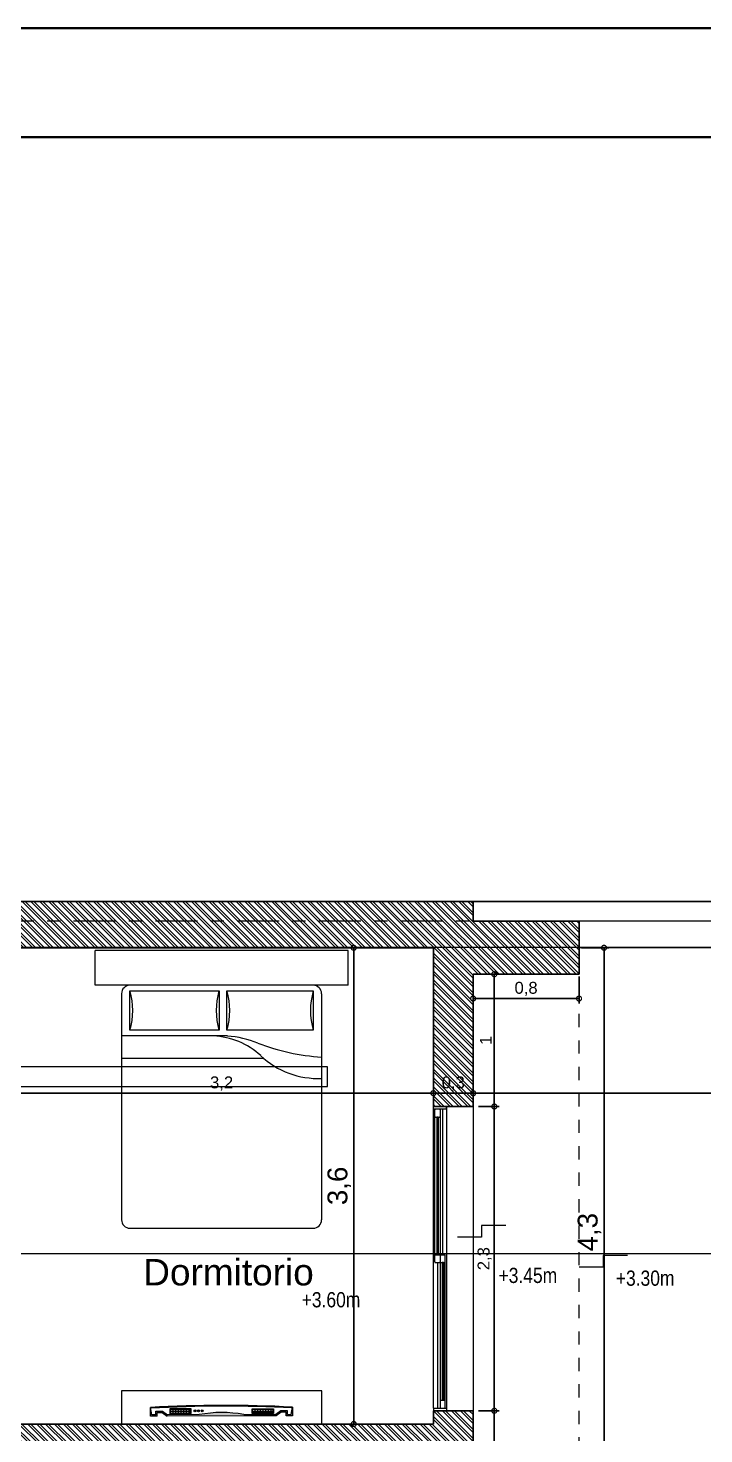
# Model space of a CAD drawing. Header units: millimetres. Extents: x 2502.5 to 2587.5, y 1451 to 1547.9.
# Drawn here: x 2523.9 to 2529.01, y 1509.22 to 1519.85 of the extents above; entities that cross this region are included whole.
import ezdxf

# ---------------------------------------------------------------- set-up
doc = ezdxf.new("R2010")
doc.units = ezdxf.units.MM
doc.linetypes.add('CENTER', pattern=[50.8, 31.75, -6.35, 6.35, -6.35])
doc.linetypes.add('JIS_02_0.7', pattern=[1.35, 0.75, -0.6])
for name, color, linetype, lineweight in [('0.05', 254, 'Continuous', 5), ('0.09', 6, 'Continuous', 9), ('0.15', 6, 'Continuous', 15), ('02_CIVIL_EXIST', 250, 'Continuous', 30), ('08_CIVIL VISTAS FINO', 253, 'Continuous', 5), ('09_CIVIL PROYECCIONES', 230, 'JIS_02_0.7', 5), ('10_CIVIL EJES', 230, 'CENTER', 15), ('11_CARPINTERIA Y MOBILIARIO', 141, 'Continuous', 9), ('12_TEXTOS', 150, 'Continuous', 20), ('13_COTAS', 8, 'Continuous', 9), ('MISC MUEBLES', 1, 'Continuous', 5)]:
    doc.layers.add(name, color=color, linetype=linetype, lineweight=lineweight)
doc.styles.get("Standard").update_dxf_attribs({"font": 'arial.ttf'})
doc.styles.add('Swis721 BT', font='swiss.ttf')
doc.dimstyles.new('ISO-23', dxfattribs={"dimscale": 0.03, "dimtxt": 5, "dimasz": 2.5, "dimexe": 1.25, "dimexo": 0.625, "dimtad": 1, "dimtxsty": 'Swis721 BT', "dimblk": 'DOTSMALL', "dimcen": 2.5, "dimclrt": 150, "dimadec": 0, "dimazin": 0, "dimtfac": 1, "dimtmove": 0, "dimatfit": 3, "dimfxl": 0, "dimarcsym": 0})
pattern_1 = [(180, (1240.656106, 1004.530372), (-2e-18, -0.02), []), (270, (1240.656106, 1004.530372), (0.02, -4e-18), [])]

# ---------------------------------------------------------------- blocks, each defined once
blk = doc.blocks.new('bed3')
at = {"layer": '11_CARPINTERIA Y MOBILIARIO'}
for p, q in [((543.367, 608.92), (543.104, 608.92)), ((543.104, 608.92), (543.104, 607.008)), ((543.367, 608.92), (543.367, 607.008)), ((545.14, 608.72), (543.431, 608.72)), ((543.41, 608.004), (543.41, 608.656)), ((543.41, 608.656), (543.708, 608.656)), ((543.708, 608.656), (543.708, 608.004)), ((545.204, 607.272), (545.204, 608.656)), ((543.921, 608.281), (543.921, 607.208)), ((543.708, 608.004), (543.41, 608.004)), ((543.41, 607.272), (543.41, 607.945)), ((543.41, 607.945), (543.708, 607.945)), ((543.708, 607.945), (543.708, 607.272)), ((543.75, 608.008), (543.75, 607.208)), ((543.708, 607.272), (543.41, 607.272)), ((543.431, 607.208), (545.14, 607.208)), ((543.367, 607.008), (543.104, 607.008))]:
    blk.add_line(p, q, dxfattribs=at)
for centre, radius, start, end in [((543.431, 608.656), 0.0638, 90, 180), ((542.289, 608.825), 1.625, 338.8147, 356.2781), ((543.442, 608.692), 0.63, 316.6194, 2.5399), ((545.14, 608.656), 0.0638, 0, 90), ((543.559, 609.167), 0.532, 253.7398, 286.2602), ((544.331, 607.87), 0.582, 137.9342, 176.8337), ((544.525, 607.95), 0.776, 158.2324, 175.7082), ((543.559, 607.494), 0.532, 73.7398, 106.2602), ((543.559, 608.455), 0.532, 253.7398, 286.2602), ((543.559, 606.761), 0.532, 73.7398, 106.2602), ((543.431, 607.272), 0.0638, 180, 270), ((545.14, 607.272), 0.0638, 270, 0)]:
    blk.add_arc(centre, radius, start, end, dxfattribs=at)
blk = doc.blocks.new('cambiopiso')
at = {"layer": '0.09'}
for p, q in [((533.753, 611.171), (533.753, 610.988)), ((533.753, 610.988), (533.842, 610.988)), ((533.842, 610.988), (533.842, 610.805))]:
    blk.add_line(p, q, dxfattribs=at)
blk = doc.blocks.new('*U37')
at = {"layer": '11_CARPINTERIA Y MOBILIARIO', "lineweight": 5, "ltscale": 0.5}
for points in [[(1.072, 0.068), (1.071, 0.062, 0.02674), (0.001, 0.06), (0, 0.066, -0.026795)], [(0.704, 0.012), (0.945, 0.012), (0.983, 0.039), (1.033, 0.039), (1.033, 0.013), (1.062, 0.013), (1.072, 0.068), (1.072, 0.003), (1.023, 0.002), (1.023, 0.029), (0.986, 0.029), (0.948, 0.002), (0.124, 0), (0.086, 0.027), (0.049, 0.027), (0.049, 0), (0, 0), (0, 0.066), (0.01, 0.01), (0.039, 0.01), (0.039, 0.037), (0.089, 0.037), (0.127, 0.01), (0.367, 0.011, -0.093379)], [(0.144, 0.018), (0.306, 0.019), (0.306, 0.055), (0.144, 0.054)], [(0.343, 0.04, 1), (0.328, 0.04, 1)], [(0.369, 0.04, 1), (0.355, 0.04, 1)], [(0.396, 0.04, 1), (0.381, 0.04, 1)]]:
    blk.add_hatch(color=256, dxfattribs=at).paths.add_polyline_path(points)
h = blk.add_hatch(dxfattribs=at)
h.set_pattern_fill('_USER', color=256, scale=0.02, angle=180, style=0, double=1, pattern_type=0)
h.set_pattern_definition(pattern_1)
h.paths.add_polyline_path([(0.148, 0.022), (0.302, 0.023), (0.301, 0.05), (0.148, 0.05)])
h = blk.add_hatch(dxfattribs=at)
h.set_pattern_fill('_USER', color=256, scale=0.02, angle=180, style=0, double=1, pattern_type=0)
h.set_pattern_definition(pattern_1)
h.paths.add_polyline_path([(0.924, 0.052), (0.77, 0.052), (0.77, 0.024), (0.924, 0.024)])
at = {"layer": '11_CARPINTERIA Y MOBILIARIO', "ltscale": 0.5}
for p, q in [((0, 0), (0, 0.066)), ((0.01, 0.01), (0, 0.066)), ((0.049, 0), (0, 0)), ((0.039, 0.01), (0.01, 0.01)), ((0.039, 0.01), (0.039, 0.037)), ((0.039, 0.037), (0.089, 0.037)), ((0.049, 0), (0.049, 0.027)), ((0.049, 0.027), (0.086, 0.027)), ((0.086, 0.027), (0.124, 0)), ((0.089, 0.037), (0.127, 0.01)), ((0.948, 0.002), (0.124, 0)), ((0.367, 0.011), (0.127, 0.01)), ((0.704, 0.012), (0.945, 0.012)), ((0.983, 0.039), (0.945, 0.012)), ((0.986, 0.029), (0.948, 0.002)), ((1.033, 0.039), (0.983, 0.039)), ((1.023, 0.029), (0.986, 0.029)), ((1.023, 0.002), (1.023, 0.029)), ((1.072, 0.003), (1.023, 0.002)), ((1.033, 0.013), (1.033, 0.039)), ((1.033, 0.013), (1.062, 0.013)), ((1.062, 0.013), (1.072, 0.068)), ((1.072, 0.068), (1.072, 0.003))]:
    blk.add_line(p, q, dxfattribs=at)
for points in [[(0.144, 0.018), (0.306, 0.019), (0.306, 0.055), (0.144, 0.054)], [(0.148, 0.022), (0.302, 0.023), (0.301, 0.05), (0.148, 0.05)], [(0.928, 0.02), (0.766, 0.02), (0.766, 0.056), (0.928, 0.056)], [(0.924, 0.024), (0.77, 0.024), (0.77, 0.052), (0.924, 0.052)]]:
    blk.add_lwpolyline(points, close=True, dxfattribs=at)
at = {"layer": '11_CARPINTERIA Y MOBILIARIO', "lineweight": 5, "ltscale": 0.5}
for centre in [(0.335, 0.04), (0.362, 0.04), (0.389, 0.04)]:
    blk.add_circle(centre, 0.00737, dxfattribs=at)
at = {"layer": '11_CARPINTERIA Y MOBILIARIO', "ltscale": 0.5}
for centre, start, end in [((0.56, -9.928), 87.07, 93.2096), ((0.56, -9.934), 87.0763, 93.2033)]:
    blk.add_arc(centre, 10.009, start, end, dxfattribs=at)
at = {"layer": '11_CARPINTERIA Y MOBILIARIO', "lineweight": 5, "ltscale": 0.5}
blk.add_arc((0.538, -0.883), 0.91, 79.4703, 100.8093, dxfattribs=at)
blk = doc.blocks.new('_DotSmall')
at = {"color": 0, "linetype": 'ByBlock', "const_width": 0.5}
blk.add_lwpolyline([(-0.0625, 0, 1), (0.0625, 0, 1)], format="xyb", close=True, dxfattribs=at)
blk = doc.blocks.new('*D198')
at = {"layer": '13_COTAS', "color": 0, "lineweight": -2}
for p, q in [((2526.962, 1511.795), (2527.262, 1511.795)), ((2526.962, 1511.776), (2526.962, 1511.757)), ((2527.262, 1511.776), (2527.262, 1511.757))]:
    blk.add_line(p, q, dxfattribs=at)
at = {"layer": 'Defpoints', "color": 0}
for p in [(2526.962, 1511.795), (2527.262, 1511.795), (2527.262, 1511.795)]:
    blk.add_point(p, dxfattribs=at)
at = {"layer": '13_COTAS', "color": 0, "lineweight": -2, "xscale": 0.075, "yscale": 0.075, "zscale": 0.075, "rotation": 180}
blk.add_blockref('_DotSmall', (2526.962, 1511.795), dxfattribs=at)
at = {"layer": '13_COTAS', "color": 0, "lineweight": -2, "xscale": 0.075, "yscale": 0.075, "zscale": 0.075}
blk.add_blockref('_DotSmall', (2527.262, 1511.795), dxfattribs=at)
at = {"layer": '13_COTAS', "color": 150, "insert": (2527.112, 1511.868), "char_height": 0.09, "attachment_point": 5, "style": 'Swis721 BT'}
blk.add_mtext('0,3', dxfattribs=at)
blk = doc.blocks.new('*D201')
at = {"layer": '13_COTAS', "color": 0, "lineweight": -2}
for p, q in [((2534.312, 1511.713), (2534.312, 1511.831)), ((2527.262, 1511.794), (2534.312, 1511.794)), ((2527.262, 1511.781), (2527.262, 1511.756))]:
    blk.add_line(p, q, dxfattribs=at)
at = {"layer": 'Defpoints', "color": 0}
for p in [(2527.262, 1511.8), (2534.312, 1511.794), (2534.312, 1511.694)]:
    blk.add_point(p, dxfattribs=at)
at = {"layer": '13_COTAS', "color": 0, "lineweight": -2, "xscale": 0.075, "yscale": 0.075, "zscale": 0.075, "rotation": 180}
blk.add_blockref('_DotSmall', (2527.262, 1511.794), dxfattribs=at)
at = {"layer": '13_COTAS', "color": 0, "lineweight": -2, "xscale": 0.075, "yscale": 0.075, "zscale": 0.075}
blk.add_blockref('_DotSmall', (2534.312, 1511.794), dxfattribs=at)
at = {"layer": '13_COTAS', "color": 150, "insert": (2531.25, 1511.903), "char_height": 0.15, "attachment_point": 5, "style": 'Swis721 BT'}
blk.add_mtext('7,05', dxfattribs=at)
blk = doc.blocks.new('*D202')
at = {"layer": '13_COTAS', "color": 0, "lineweight": -2}
for p, q in [((2527.262, 1512.676), (2527.262, 1512.473)), ((2528.062, 1512.676), (2528.062, 1512.473)), ((2527.262, 1512.51), (2528.062, 1512.51))]:
    blk.add_line(p, q, dxfattribs=at)
at = {"layer": 'Defpoints', "color": 0}
for p in [(2527.262, 1512.694), (2528.062, 1512.694), (2528.062, 1512.51)]:
    blk.add_point(p, dxfattribs=at)
at = {"layer": '13_COTAS', "color": 0, "lineweight": -2, "xscale": 0.075, "yscale": 0.075, "zscale": 0.075, "rotation": 180}
blk.add_blockref('_DotSmall', (2527.262, 1512.51), dxfattribs=at)
at = {"layer": '13_COTAS', "color": 0, "lineweight": -2, "xscale": 0.075, "yscale": 0.075, "zscale": 0.075}
blk.add_blockref('_DotSmall', (2528.062, 1512.51), dxfattribs=at)
at = {"layer": '13_COTAS', "color": 150, "insert": (2527.662, 1512.583), "char_height": 0.09, "attachment_point": 5, "style": 'Swis721 BT'}
blk.add_mtext('0,8', dxfattribs=at)
blk = doc.blocks.new('*D126')
at = {"layer": '13_COTAS', "color": 0, "lineweight": -2}
for p, q in [((2527.302, 1512.694), (2527.46, 1512.694)), ((2527.422, 1512.694), (2527.422, 1511.694)), ((2527.302, 1511.694), (2527.46, 1511.694))]:
    blk.add_line(p, q, dxfattribs=at)
at = {"layer": 'Defpoints', "color": 0}
for p in [(2527.284, 1512.694), (2527.284, 1511.694), (2527.422, 1511.694)]:
    blk.add_point(p, dxfattribs=at)
at = {"layer": '13_COTAS', "color": 0, "lineweight": -2, "xscale": 0.075, "yscale": 0.075, "zscale": 0.075}
for p, rotation in [((2527.422, 1512.694), 90), ((2527.422, 1511.694), 270)]:
    blk.add_blockref('_DotSmall', p, dxfattribs=dict(at, rotation=rotation))
at = {"layer": '13_COTAS', "color": 150, "insert": (2527.358, 1512.194), "char_height": 0.09, "attachment_point": 5, "rotation": 90, "style": 'Swis721 BT'}
blk.add_mtext('1', dxfattribs=at)
blk = doc.blocks.new('*D127')
at = {"layer": '13_COTAS', "color": 0, "lineweight": -2}
for p, q in [((2527.302, 1511.694), (2527.46, 1511.694)), ((2527.422, 1511.694), (2527.422, 1509.394)), ((2527.302, 1509.394), (2527.46, 1509.394))]:
    blk.add_line(p, q, dxfattribs=at)
at = {"layer": 'Defpoints', "color": 0}
for p in [(2527.284, 1511.694), (2527.284, 1509.394), (2527.422, 1509.394)]:
    blk.add_point(p, dxfattribs=at)
at = {"layer": '13_COTAS', "color": 0, "lineweight": -2, "xscale": 0.075, "yscale": 0.075, "zscale": 0.075}
for p, rotation in [((2527.422, 1511.694), 90), ((2527.422, 1509.394), 270)]:
    blk.add_blockref('_DotSmall', p, dxfattribs=dict(at, rotation=rotation))
at = {"layer": '13_COTAS', "color": 150, "insert": (2527.349, 1510.544), "char_height": 0.09, "attachment_point": 5, "rotation": 90, "style": 'Swis721 BT'}
blk.add_mtext('2,3', dxfattribs=at)
blk = doc.blocks.new('*D129')
at = {"layer": '13_COTAS', "color": 0, "lineweight": -2}
for p, q in [((2528.081, 1512.894), (2528.288, 1512.894)), ((2528.251, 1512.894), (2528.251, 1508.594)), ((2528.081, 1508.594), (2528.288, 1508.594))]:
    blk.add_line(p, q, dxfattribs=at)
at = {"layer": 'Defpoints', "color": 0}
for p in [(2528.062, 1512.894), (2528.062, 1508.594), (2528.251, 1508.594)]:
    blk.add_point(p, dxfattribs=at)
at = {"layer": '13_COTAS', "color": 0, "lineweight": -2, "xscale": 0.075, "yscale": 0.075, "zscale": 0.075}
for p, rotation in [((2528.251, 1512.894), 90), ((2528.251, 1508.594), 270)]:
    blk.add_blockref('_DotSmall', p, dxfattribs=dict(at, rotation=rotation))
at = {"layer": '13_COTAS', "color": 150, "insert": (2528.141, 1510.744), "char_height": 0.15, "attachment_point": 5, "rotation": 90, "style": 'Swis721 BT'}
blk.add_mtext('4,3', dxfattribs=at)
blk = doc.blocks.new('*D131')
at = {"layer": '13_COTAS', "color": 0, "lineweight": -2}
for p, q in [((2527.302, 1509.394), (2527.46, 1509.394)), ((2527.422, 1509.394), (2527.422, 1508.394)), ((2527.302, 1508.394), (2527.46, 1508.394))]:
    blk.add_line(p, q, dxfattribs=at)
at = {"layer": 'Defpoints', "color": 0}
for p in [(2527.284, 1509.394), (2527.284, 1508.394), (2527.422, 1508.394)]:
    blk.add_point(p, dxfattribs=at)
at = {"layer": '13_COTAS', "color": 0, "lineweight": -2, "xscale": 0.075, "yscale": 0.075, "zscale": 0.075}
for p, rotation in [((2527.422, 1509.394), 90), ((2527.422, 1508.394), 270)]:
    blk.add_blockref('_DotSmall', p, dxfattribs=dict(at, rotation=rotation))
at = {"layer": '13_COTAS', "color": 150, "insert": (2527.358, 1508.894), "char_height": 0.09, "attachment_point": 5, "rotation": 90, "style": 'Swis721 BT'}
blk.add_mtext('1', dxfattribs=at)
blk = doc.blocks.new('*D62')
at = {"layer": '13_COTAS', "color": 0, "lineweight": -2}
for p, q in [((2526.405, 1512.894), (2526.322, 1512.894)), ((2526.36, 1509.294), (2526.36, 1512.894)), ((2526.377, 1509.294), (2526.322, 1509.294))]:
    blk.add_line(p, q, dxfattribs=at)
at = {"layer": 'Defpoints', "color": 0}
for p in [(2526.36, 1512.894), (2526.424, 1512.894), (2526.396, 1509.294)]:
    blk.add_point(p, dxfattribs=at)
at = {"layer": '13_COTAS', "color": 0, "lineweight": -2, "xscale": 0.075, "yscale": 0.075, "zscale": 0.075}
for p, rotation in [((2526.36, 1512.894), 90), ((2526.36, 1509.294), 270)]:
    blk.add_blockref('_DotSmall', p, dxfattribs=dict(at, rotation=rotation))
at = {"layer": '13_COTAS', "color": 150, "insert": (2526.251, 1511.094), "char_height": 0.15, "attachment_point": 5, "rotation": 90, "style": 'Swis721 BT'}
blk.add_mtext('3,6', dxfattribs=at)
blk = doc.blocks.new('*D91')
at = {"layer": '13_COTAS', "color": 0, "lineweight": -2}
for p, q in [((2523.762, 1511.814), (2523.762, 1511.832)), ((2526.962, 1511.814), (2526.962, 1511.832)), ((2526.962, 1511.795), (2523.762, 1511.795))]:
    blk.add_line(p, q, dxfattribs=at)
at = {"layer": 'Defpoints', "color": 0}
for p in [(2523.762, 1511.795), (2523.762, 1511.795), (2526.962, 1511.795)]:
    blk.add_point(p, dxfattribs=at)
at = {"layer": '13_COTAS', "color": 0, "lineweight": -2, "xscale": 0.075, "yscale": 0.075, "zscale": 0.075, "rotation": 180}
blk.add_blockref('_DotSmall', (2523.762, 1511.795), dxfattribs=at)
at = {"layer": '13_COTAS', "color": 0, "lineweight": -2, "xscale": 0.075, "yscale": 0.075, "zscale": 0.075}
blk.add_blockref('_DotSmall', (2526.962, 1511.795), dxfattribs=at)
at = {"layer": '13_COTAS', "color": 150, "insert": (2525.362, 1511.868), "char_height": 0.09, "attachment_point": 5, "style": 'Swis721 BT'}
blk.add_mtext('3,2', dxfattribs=at)
blk = doc.blocks.new('silueta')
at = {"layer": '0.09', "color": 3}
for points in [[(2456, 1541.267), (2484.8, 1541.267), (2484.8, 1540.717), (2484.95, 1540.717), (2484.95, 1536.417), (2477.9, 1536.417), (2477.7, 1536.417), (2477.7, 1530.517), (2477.9, 1530.517), (2477.9, 1530.117), (2477.7, 1530.117), (2477.7, 1529.967), (2456, 1529.967)], [(2484.5, 1540.917), (2465.4, 1540.917), (2465.4, 1534.917)], [(2473.2, 1534.917), (2473.2, 1537.667), (2472.4, 1537.667), (2472.4, 1539.867), (2476.6, 1539.867), (2476.6, 1540.017), (2471.4, 1540.017), (2471.4, 1539.867), (2472.2, 1539.867), (2472.2, 1537.667), (2471.4, 1537.667), (2471.4, 1535.717)]]:
    blk.add_lwpolyline(points, dxfattribs=at)

msp = doc.modelspace()

# ---------------------------------------------------------------- hatches: boundary and pattern name
at = {"layer": '0.09'}
h = msp.add_hatch(dxfattribs=at)
h.set_pattern_fill('ANSI32', color=18, scale=0.005, angle=-90)
h.set_pattern_definition([(315, (2, 0), (0.03367596045, 0.03367596045), []), (315, (2, -0.02245), (0.03367596045, 0.03367596045), [])])
h.paths.add_polyline_path([(2527.262, 1502.094), (2521.615, 1502.094), (2521.615, 1501.944), (2527.262, 1501.944)])
h.paths.add_polyline_path([(2514.962, 1512.894), (2518.762, 1512.894), (2518.762, 1510.58), (2518.962, 1510.58), (2518.962, 1512.894), (2520.962, 1512.894), (2520.962, 1513.094), (2513.862, 1513.094), (2513.862, 1512.694), (2514.662, 1512.694), (2514.662, 1511.694), (2514.962, 1511.694)])
h.paths.add_polyline_path([(2520.962, 1513.244), (2514.662, 1513.244), (2514.662, 1513.094), (2520.962, 1513.094)])
h.paths.add_polyline_path([(2527.262, 1513.244), (2522.962, 1513.244), (2522.962, 1513.094), (2527.262, 1513.094)])
h.paths.add_polyline_path([(2528.062, 1513.094), (2527.262, 1513.094), (2522.962, 1513.094), (2522.962, 1512.894), (2522.962, 1510.58), (2523.162, 1510.58), (2523.162, 1512.894), (2526.962, 1512.894), (2526.962, 1511.694), (2527.012, 1511.694), (2527.062, 1511.694), (2527.262, 1511.694), (2527.262, 1512.694), (2528.062, 1512.694)])
h.paths.add_polyline_path([(2523.162, 1510.58), (2522.962, 1510.58), (2522.962, 1510.294), (2522.562, 1510.294), (2522.562, 1510.094), (2523.762, 1510.094), (2523.762, 1510.194), (2523.162, 1510.194)])
h.paths.add_polyline_path([(2521.562, 1510.294), (2520.362, 1510.294), (2520.362, 1510.094), (2521.562, 1510.094)])
h.paths.add_polyline_path([(2519.562, 1510.294), (2518.962, 1510.294), (2518.962, 1510.58), (2518.762, 1510.58), (2518.762, 1510.194), (2518.162, 1510.194), (2518.162, 1510.094), (2519.562, 1510.094)])
h.paths.add_polyline_path([(2527.262, 1509.394), (2526.962, 1509.394), (2526.962, 1509.294), (2522.562, 1509.294), (2522.562, 1506.234), (2523.662, 1506.234), (2523.662, 1506.244), (2522.712, 1506.244), (2522.712, 1509.144), (2524.512, 1509.144), (2524.512, 1506.244), (2524.462, 1506.244), (2524.462, 1506.234), (2524.962, 1506.234), (2524.962, 1506.244), (2524.612, 1506.244), (2524.612, 1507.644), (2524.912, 1507.644), (2524.912, 1507.744), (2524.612, 1507.744), (2524.612, 1509.144), (2525.612, 1509.144), (2525.612, 1507.644), (2525.712, 1507.644), (2525.712, 1509.144), (2526.962, 1509.144), (2526.962, 1508.394), (2527.262, 1508.394)])
h.paths.add_polyline_path([(2525.708, 1508.403), (2525.708, 1508.341), (2525.699, 1508.341), (2525.699, 1508.403, -1)], flags=16)
h.paths.add_polyline_path([(2525.625, 1508.403), (2525.625, 1508.341), (2525.617, 1508.341), (2525.617, 1508.403, -1)], flags=16)
h.paths.add_polyline_path([(2523.409, 1509.277), (2523.328, 1509.277), (2523.328, 1509.287), (2523.409, 1509.287, -1)], flags=16)
h.paths.add_polyline_path([(2527.262, 1507.744), (2526.412, 1507.744), (2526.412, 1507.718), (2526.412, 1507.644), (2526.962, 1507.644), (2526.962, 1506.244), (2525.762, 1506.244), (2525.762, 1506.234), (2527.262, 1506.234)], flags=17)
h.paths.add_polyline_path([(2527.262, 1506.234), (2525.762, 1506.234), (2525.762, 1506.211), (2525.762, 1506.094), (2527.262, 1506.094)])
h.paths.add_polyline_path([(2524.962, 1506.234), (2524.462, 1506.234), (2524.462, 1506.211), (2524.462, 1506.094), (2524.962, 1506.094)])
h.paths.add_polyline_path([(2523.662, 1506.234), (2522.562, 1506.234), (2522.562, 1506.094), (2523.662, 1506.094)])
h.paths.add_polyline_path([(2523.378, 1506.112), (2523.459, 1506.112, -1), (2523.459, 1506.101), (2523.378, 1506.101)], flags=16)
h.paths.add_polyline_path([(2528.062, 1502.494), (2527.262, 1502.494), (2527.262, 1503.044), (2526.962, 1503.044), (2526.962, 1502.294), (2522.762, 1502.294), (2522.762, 1505.294), (2522.562, 1505.294), (2522.562, 1502.294), (2521.615, 1502.294), (2521.615, 1502.094), (2528.062, 1502.094)])
h.paths.add_polyline_path([(2521.615, 1502.294), (2516.962, 1502.294), (2516.962, 1502.494), (2516.662, 1502.494), (2514.662, 1502.494), (2513.862, 1502.494), (2513.862, 1502.094), (2514.662, 1502.094), (2521.615, 1502.094)])
h.paths.add_polyline_path([(2521.615, 1502.094), (2514.662, 1502.094), (2514.662, 1501.944), (2521.615, 1501.944)])
h.paths.add_polyline_path([(2516.962, 1505.194), (2516.962, 1505.894), (2516.927, 1505.894), (2516.862, 1505.894), (2516.862, 1505.094), (2514.962, 1505.094), (2514.962, 1505.494), (2514.662, 1505.494), (2514.662, 1504.894), (2514.962, 1504.894), (2516.662, 1504.894), (2516.962, 1504.894)])
h.paths.add_polyline_path([(2519.5, 1508.664), (2519.5, 1507.362), (2519.933, 1507.362), (2519.933, 1508.664)], flags=9)
h.paths.add_polyline_path([(2517.347, 1509.107), (2517.347, 1508.352), (2517.78, 1508.352), (2517.78, 1509.107)], flags=9)

# ---------------------------------------------------------------- linework, layer by layer
at = {"layer": '0.05'}
for p, q in [((2527.262, 1513.244), (2536.294, 1513.244)), ((2534.362, 1513.094), (2528.062, 1513.094)), ((2534.162, 1512.894), (2528.062, 1512.894))]:
    msp.add_line(p, q, dxfattribs=at)
at = {"layer": '0.09'}
msp.add_line((2527.262, 1511.694), (2527.262, 1509.394), dxfattribs=at)
at = {"layer": '0.15'}
msp.add_line((2535.764, 1510.58), (2504.724, 1510.58), dxfattribs=at)
at = {"layer": '02_CIVIL_EXIST'}
for p, q in [((2527.262, 1513.244), (2522.962, 1513.244)), ((2527.262, 1513.244), (2527.262, 1513.094)), ((2527.262, 1513.094), (2528.062, 1513.094)), ((2528.062, 1512.694), (2528.062, 1513.094)), ((2526.962, 1512.894), (2523.162, 1512.894)), ((2526.962, 1512.894), (2526.962, 1511.694)), ((2527.262, 1512.694), (2527.262, 1511.694)), ((2528.062, 1512.694), (2527.262, 1512.694)), ((2527.262, 1511.694), (2526.962, 1511.694)), ((2526.962, 1509.394), (2526.962, 1509.294)), ((2527.262, 1509.394), (2526.962, 1509.394)), ((2527.262, 1509.394), (2527.262, 1508.394)), ((2526.962, 1509.294), (2522.562, 1509.294))]:
    msp.add_line(p, q, dxfattribs=at)
at = {"layer": '02_CIVIL_EXIST', "lineweight": 40}
for points in [[(2502.469, 1519.846), (2537.119, 1519.846), (2537.119, 1495.343), (2502.469, 1495.343)], [(2504.531, 1519.021), (2536.294, 1519.021), (2536.294, 1496.168), (2504.531, 1496.168)]]:
    msp.add_lwpolyline(points, close=True, dxfattribs=at)
at = {"layer": '08_CIVIL VISTAS FINO'}
msp.add_lwpolyline([(2524.606, 1509.544), (2524.606, 1509.294), (2526.118, 1509.294), (2526.118, 1509.544)], close=True, dxfattribs=at)
at = {"layer": '09_CIVIL PROYECCIONES', "ltscale": 0.1}
msp.add_line((2528.062, 1502.494), (2528.062, 1512.894), dxfattribs=at)
at = {"layer": '09_CIVIL PROYECCIONES', "linetype": 'Continuous'}
for p, q in [((2526.962, 1511.674), (2526.962, 1511.694)), ((2526.962, 1511.694), (2527.062, 1511.694)), ((2527.012, 1511.694), (2526.962, 1511.694)), ((2527.012, 1511.694), (2527.062, 1511.694)), ((2527.062, 1511.694), (2527.062, 1509.394)), ((2527.062, 1511.694), (2527.062, 1509.394)), ((2527.062, 1511.674), (2527.062, 1511.694)), ((2526.962, 1509.414), (2526.962, 1511.674)), ((2527.062, 1511.674), (2526.962, 1511.674)), ((2526.972, 1511.619), (2526.972, 1511.669)), ((2526.972, 1510.569), (2526.972, 1511.619)), ((2526.977, 1511.614), (2527.007, 1511.614)), ((2526.997, 1511.614), (2526.987, 1511.614)), ((2526.992, 1511.614), (2526.997, 1511.614)), ((2527.012, 1511.669), (2527.012, 1511.619)), ((2527.012, 1511.619), (2527.012, 1510.569)), ((2527.032, 1510.574), (2527.032, 1511.674)), ((2527.062, 1511.674), (2527.062, 1509.414)), ((2526.972, 1510.519), (2526.972, 1510.569)), ((2526.977, 1510.574), (2527.007, 1510.574)), ((2526.997, 1510.574), (2526.987, 1510.574)), ((2526.997, 1510.574), (2526.992, 1510.574)), ((2527.012, 1510.569), (2527.012, 1510.519)), ((2527.012, 1510.569), (2527.012, 1510.519)), ((2527.017, 1510.574), (2527.047, 1510.574)), ((2527.052, 1510.519), (2527.052, 1510.569)), ((2526.977, 1510.514), (2527.007, 1510.514)), ((2526.992, 1510.514), (2526.992, 1509.414)), ((2527.012, 1510.519), (2527.012, 1509.469)), ((2527.017, 1510.514), (2527.047, 1510.514)), ((2527.037, 1510.514), (2527.027, 1510.514)), ((2527.032, 1510.514), (2527.037, 1510.514)), ((2527.052, 1509.469), (2527.052, 1510.519)), ((2527.012, 1509.469), (2527.012, 1509.419)), ((2527.017, 1509.474), (2527.047, 1509.474)), ((2527.037, 1509.474), (2527.027, 1509.474)), ((2527.037, 1509.474), (2527.032, 1509.474)), ((2527.052, 1509.419), (2527.052, 1509.469)), ((2526.962, 1509.414), (2526.962, 1509.394)), ((2526.962, 1509.414), (2527.062, 1509.414)), ((2526.962, 1509.394), (2527.062, 1509.394)), ((2526.962, 1509.394), (2527.062, 1509.394)), ((2527.062, 1509.414), (2527.062, 1509.394))]:
    msp.add_line(p, q, dxfattribs=at)
for centre, start, end in [((2526.977, 1511.669), 90, 180), ((2526.977, 1511.619), 180, 270), ((2527.007, 1511.669), 0, 90), ((2527.007, 1511.619), 270, 0), ((2526.977, 1510.569), 90, 180), ((2527.007, 1510.569), 0, 90), ((2527.017, 1510.569), 90, 180), ((2527.047, 1510.569), 0, 90), ((2526.977, 1510.519), 180, 270), ((2527.007, 1510.519), 270, 0), ((2527.017, 1510.519), 180, 270), ((2527.047, 1510.519), 270, 0), ((2527.017, 1509.469), 90, 180), ((2527.047, 1509.469), 0, 90), ((2527.017, 1509.419), 180, 270), ((2527.047, 1509.419), 270, 0)]:
    msp.add_arc(centre, 0.005, start, end, dxfattribs=at)
at = {"layer": '10_CIVIL EJES', "ltscale": 0.01}
msp.add_line((2536.294, 1513.094), (2504.521, 1513.094), dxfattribs=at)
at = {"layer": '11_CARPINTERIA Y MOBILIARIO'}
for p, q in [((2526.987, 1511.614), (2526.987, 1510.574)), ((2526.997, 1511.609), (2526.987, 1511.609)), ((2526.997, 1511.614), (2526.997, 1510.574)), ((2526.997, 1510.574), (2526.997, 1511.614)), ((2526.997, 1510.579), (2526.987, 1510.579)), ((2527.027, 1510.514), (2527.027, 1509.474)), ((2527.037, 1510.509), (2527.027, 1510.509)), ((2527.037, 1510.514), (2527.037, 1509.474)), ((2527.037, 1509.474), (2527.037, 1510.514)), ((2527.037, 1509.479), (2527.027, 1509.479))]:
    msp.add_line(p, q, dxfattribs=at)

# ---------------------------------------------------------------- block references
at = {"layer": '0.05', "rotation": 270}
for p in [(1916.338, 2044.548), (1917.257, 2044.322)]:
    msp.add_blockref('cambiopiso', p, dxfattribs=at)
at = {"layer": '11_CARPINTERIA Y MOBILIARIO', "rotation": 270}
msp.add_blockref('bed3', (1917.398, 2055.978), dxfattribs=at)
at = {"layer": 'Defpoints'}
msp.add_blockref('silueta', (49.562, -28.022), dxfattribs=at)
at = {"layer": 'MISC MUEBLES'}
msp.add_blockref('*U37', (2524.826, 1509.354), dxfattribs=at)

# ---------------------------------------------------------------- texts
at = {"layer": '12_TEXTOS', "insert": (2524.77, 1510.339), "char_height": 0.2, "attachment_point": 7, "style": 'Swis721 BT'}
msp.add_mtext_dynamic_manual_height_columns('Dormitorio', width=4.74294, gutter_width=10, heights=[0], dxfattribs=at)
at = {"layer": '12_TEXTOS', "char_height": 0.11499, "attachment_point": 3}
for s, insert in [('{\\fTechnic|b0|i0|c2|p2;+3.45m}', (2527.897, 1510.475)), ('{\\fTechnic|b0|i0|c2|p2;+3.30m}', (2528.783, 1510.454)), ('{\\fTechnic|b0|i0|c2|p2;+3.60m}', (2526.41, 1510.291))]:
    msp.add_mtext(s, dxfattribs=dict(at, insert=insert))

# ---------------------------------------------------------------- dimensions: what is measured, and where the dimension line sits
at = {"layer": '13_COTAS'}
for base, p1, p2, override, picture, middle in [((2526.36, 1512.894), (2526.396, 1509.294), (2526.424, 1512.894), {"dimfxl": 100, "dimarcsym": 2}, '*D62', (2526.251, 1511.094)), ((2528.251, 1508.594), (2528.062, 1512.894), (2528.062, 1508.594), {"dimfxl": 100, "dimarcsym": 2}, '*D129', (2528.141, 1510.744)), ((2527.422, 1511.694), (2527.284, 1512.694), (2527.284, 1511.694), {"dimtxt": 3, "dimfxl": 100, "dimarcsym": 2}, '*D126', (2527.358, 1512.194)), ((2527.422, 1509.394), (2527.284, 1511.694), (2527.284, 1509.394), {"dimtxt": 3, "dimfxl": 100, "dimarcsym": 2}, '*D127', (2527.349, 1510.544)), ((2527.422, 1508.394), (2527.284, 1509.394), (2527.284, 1508.394), {"dimtxt": 3, "dimfxl": 100, "dimarcsym": 2}, '*D131', (2527.358, 1508.894))]:
    dim = msp.add_linear_dim(base=base, p1=p1, p2=p2, angle=270, dimstyle='ISO-23', override=override, dxfattribs=at)
    dim.commit()
    dim.dimension.update_dxf_attribs({"geometry": picture, "text_midpoint": middle})
for base, p1, p2, picture, middle in [((2528.062, 1512.51), (2527.262, 1512.694), (2528.062, 1512.694), '*D202', (2527.662, 1512.583)), ((2523.762, 1511.795), (2526.962, 1511.795), (2523.762, 1511.795), '*D91', (2525.362, 1511.868)), ((2527.262, 1511.795), (2526.962, 1511.795), (2527.262, 1511.795), '*D198', (2527.112, 1511.868))]:
    dim = msp.add_linear_dim(base=base, p1=p1, p2=p2, dimstyle='ISO-23', override={"dimtxt": 3, "dimfxl": 100, "dimarcsym": 2}, dxfattribs=at)
    dim.commit()
    dim.dimension.update_dxf_attribs({"geometry": picture, "text_midpoint": middle})
dim = msp.add_linear_dim(base=(2534.312, 1511.794), p1=(2527.262, 1511.8), p2=(2534.312, 1511.694), dimstyle='ISO-23', override={"dimfxl": 100, "dimarcsym": 2}, dxfattribs=at)
dim.commit()
dim.dimension.update_dxf_attribs({"geometry": '*D201', "text_midpoint": (2531.25, 1511.794), "dimtype": 160})

doc.saveas('drawing.dxf')
